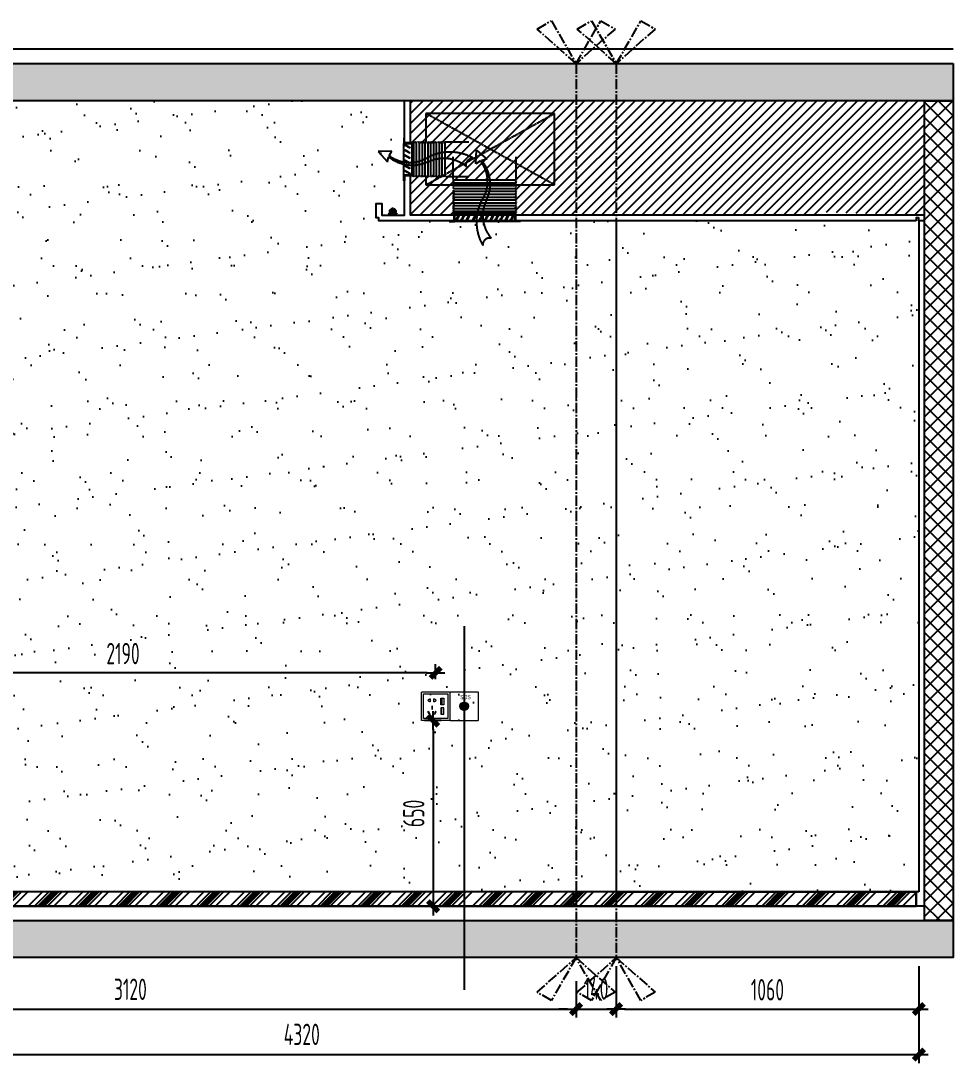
# Model space of a CAD drawing. Header units: inches. Extents: x 96003 to 270950, y -80202 to 65998.
# Drawn here: x 211055 to 214318, y 34899 to 38548 of the extents above; entities that cross this region are included whole.
import ezdxf
from ezdxf.enums import TextEntityAlignment as Align

# ---------------------------------------------------------------- set-up
doc = ezdxf.new("R2010")
doc.units = ezdxf.units.IN
doc.header["$LTSCALE"] = 10
doc.header["$MEASUREMENT"] = 0
for name, pattern in [('CENTER2', [1.125, 0.75, -0.125, 0.125, -0.125]), ('DASH', [0.35, 0.25, -0.1]), ('M-CENTER', [1.8, 1.2, -0.2, 0.2, -0.2])]:
    doc.linetypes.add(name, pattern=pattern)
for name, color, linetype in [('01', 200, 'Continuous'), ('C-顶面灯具、灯带', 22, 'Continuous'), ('EL-1', 1, 'Continuous'), ('EL-FURN', 1, 'Continuous'), ('EL-LIGHT', 1, 'Continuous'), ('EL-立面', 136, 'Continuous'), ('FC-地面造型', 136, 'Continuous'), ('FF-FINISH【完成面】', 20, 'Continuous'), ('ID-ELEV-1', 1, 'Continuous'), ('SBEI', 1, 'Continuous')]:
    doc.layers.add(name, color=color, linetype=linetype)
doc.layers.add('F-2', color=145, linetype='Continuous', lineweight=0)
doc.styles.add('CCD_DIM', font='archs.shx', dxfattribs={"width": 0.7})
doc.styles.add('中文字体', font='', dxfattribs={"width": 0.7})
doc.styles.get('中文字体').set_extended_font_data('汉鼎简细等线')
doc.dimstyles.new('1.30', dxfattribs={"dimscale": 30, "dimtxt": 2.5, "dimasz": 1, "dimexe": 1, "dimexo": 1.5, "dimgap": 1, "dimtad": 1, "dimdec": 0, "dimrnd": 5, "dimdsep": 46, "dimtxsty": 'CCD_DIM', "dimblk": 'CCD_Dimension_Tick', "dimcen": 1, "dimclrd": 44, "dimclre": 44, "dimclrt": 2, "dimadec": 0, "dimazin": 2, "dimtfac": 1, "dimtdec": 0, "dimtix": 1, "dimtmove": 2, "dimatfit": 3, "dimldrblk": 'CCD_Dimension_Tick', "dimfxl": 5, "dimfxlon": 1, "dimtolj": 1, "dimarcsym": 0})

# ---------------------------------------------------------------- blocks, each defined once
blk = doc.blocks.new('*U221')
h = blk.add_hatch()
h.set_pattern_fill('ANSI37', color=250, scale=300, angle=-90)
h.set_pattern_definition([(315, (222532.67, 70519.3), (26.516504, 26.516504), []), (45, (222532.67, 70519.3), (-26.516504, 26.516504), [])])
h.paths.add_polyline_path([(144521, -74584.5), (144521, -74684.5), (147391.2, -74684.5), (147391.2, -74584.5)])
at = {"color": 5, "elevation": 0}
blk.add_lwpolyline([(144521, -74584.5), (144521, -74684.5), (147391.2, -74684.5), (147391.2, -74584.5)], close=True, dxfattribs=at)
blk = doc.blocks.new('CCD_Dimension_Tick')
at = {"color": 0, "linetype": 'ByBlock'}
for p, q in [((-1.09, 0), (0, 0)), ((0, 0), (1.09, 0))]:
    blk.add_line(p, q, dxfattribs=at)
at = {"color": 0, "linetype": 'Continuous', "const_width": 0.608}
blk.add_lwpolyline([(-0.61, -0.61), (0.61, 0.61)], dxfattribs=at)
blk = doc.blocks.new('*D227')
at = {"layer": 'Defpoints', "color": 0, "linetype": 'ByBlock', "transparency": 16777216}
for p in [(209878.5, 35448.4), (212998.5, 35186.5), (212998.5, 35088.4)]:
    blk.add_point(p, dxfattribs=at)
at = {"layer": 'FC-地面造型', "color": 44, "linetype": 'ByBlock', "lineweight": -2, "transparency": 16777216}
for p, q in [((209878.5, 35238.4), (209878.5, 35058.4)), ((212998.5, 35141.5), (212998.5, 35058.4)), ((209908.5, 35088.4), (212968.5, 35088.4))]:
    blk.add_line(p, q, dxfattribs=at)
at = {"layer": 'FC-地面造型', "color": 44, "linetype": 'ByBlock', "lineweight": -2, "transparency": 16777216, "xscale": 30, "yscale": 30, "zscale": 30, "rotation": 180}
blk.add_blockref('CCD_Dimension_Tick', (209878.5, 35088.4), dxfattribs=at)
at = {"layer": 'FC-地面造型', "color": 44, "linetype": 'ByBlock', "lineweight": -2, "transparency": 16777216, "xscale": 30, "yscale": 30, "zscale": 30}
blk.add_blockref('CCD_Dimension_Tick', (212998.5, 35088.4), dxfattribs=at)
at = {"layer": 'FC-地面造型', "color": 2, "linetype": 'ByBlock', "transparency": 16777216, "insert": (211438.5, 35157.5), "char_height": 75, "attachment_point": 5, "style": 'CCD_DIM'}
blk.add_mtext('\\A1;3120', dxfattribs=at)
blk = doc.blocks.new('ytut')
at = {"color": 250}
blk.add_wipeout([(144774.8, 4910.6), (144771.8, 4910.6), (144771.8, 4893.6), (144744.8, 4893.6), (144742.3, 4896.1), (144739.8, 4893.6), (144737.3, 4896.1), (144734.8, 4893.6), (144732.3, 4896.1), (144729.8, 4893.6), (144727.3, 4896.1), (144724.8, 4893.6), (144722.3, 4896.1), (144719.8, 4893.6), (144717.3, 4896.1), (144714.8, 4893.6), (144712.3, 4896.1), (144709.8, 4893.6), (144707.3, 4896.1), (144704.8, 4893.6), (144702.3, 4896.1), (144699.8, 4893.6), (144697.3, 4896.1), (144694.8, 4893.6), (144692.3, 4896.1), (144689.8, 4893.6), (144687.3, 4896.1), (144684.8, 4893.6), (144682.3, 4896.1), (144679.8, 4893.6), (144677.3, 4896.1), (144674.8, 4893.6), (144672.4, 4896.1), (144669.9, 4893.6), (144667.4, 4896.1), (144664.9, 4893.6), (144662.4, 4896.1), (144659.9, 4893.6), (144657.4, 4896.1), (144654.9, 4893.6), (144652.4, 4896.1), (144649.9, 4893.6), (144647.4, 4896.1), (144644.9, 4893.6), (144642.4, 4896.1), (144639.9, 4893.6), (144637.4, 4896.1), (144634.9, 4893.6), (144632.4, 4896.1), (144629.9, 4893.6), (144629.9, 4893.6), (144629.9, 4677.6), (144629.9, 4677.6), (144632.4, 4675.1), (144634.9, 4677.6), (144637.4, 4675.1), (144639.9, 4677.6), (144642.4, 4675.1), (144644.9, 4677.6), (144647.4, 4675.1), (144649.9, 4677.6), (144652.4, 4675.1), (144654.9, 4677.6), (144657.4, 4675.1), (144659.9, 4677.6), (144662.4, 4675.1), (144664.9, 4677.6), (144667.4, 4675.1), (144669.9, 4677.6), (144672.4, 4675.1), (144674.9, 4677.6), (144677.4, 4675.1), (144679.9, 4677.6), (144682.4, 4675.1), (144684.9, 4677.6), (144687.3, 4675.1), (144689.8, 4677.6), (144692.3, 4675.1), (144694.8, 4677.6), (144697.3, 4675.1), (144699.8, 4677.6), (144702.3, 4675.1), (144704.8, 4677.6), (144707.3, 4675.1), (144709.8, 4677.6), (144712.3, 4675.1), (144714.8, 4677.6), (144717.3, 4675.1), (144719.8, 4677.6), (144722.3, 4675.1), (144724.8, 4677.6), (144727.3, 4675.1), (144729.8, 4677.6), (144732.3, 4675.1), (144734.8, 4677.6), (144737.3, 4675.1), (144739.8, 4677.6), (144742.3, 4675.1), (144744.8, 4677.6), (144771.8, 4677.6), (144771.8, 4660.6), (144774.8, 4660.6)], dxfattribs=at)
at = {"color": 251, "linetype": 'DASH', "ltscale": 0.25}
for p, q in [((144627.4, 4896.1), (144547.6, 4896.1)), ((144627.4, 4896.1), (144629.9, 4893.6)), ((144632.4, 4896.1), (144629.9, 4893.6)), ((144629.9, 4893.6), (144629.9, 4677.6)), ((144632.4, 4896.1), (144634.9, 4893.6)), ((144637.4, 4896.1), (144634.9, 4893.6)), ((144637.4, 4896.1), (144639.9, 4893.6)), ((144642.4, 4896.1), (144639.9, 4893.6)), ((144639.9, 4893.6), (144639.9, 4677.6)), ((144642.4, 4896.1), (144644.9, 4893.6)), ((144647.4, 4896.1), (144644.9, 4893.6)), ((144647.4, 4896.1), (144649.9, 4893.6)), ((144652.4, 4896.1), (144649.9, 4893.6)), ((144649.9, 4893.6), (144649.9, 4677.6)), ((144652.4, 4896.1), (144654.9, 4893.6)), ((144657.4, 4896.1), (144654.9, 4893.6)), ((144657.4, 4896.1), (144659.9, 4893.6)), ((144662.4, 4896.1), (144659.9, 4893.6)), ((144659.9, 4893.6), (144659.9, 4677.6)), ((144662.4, 4896.1), (144664.9, 4893.6)), ((144667.4, 4896.1), (144664.9, 4893.6)), ((144667.4, 4896.1), (144669.9, 4893.6)), ((144672.4, 4896.1), (144669.9, 4893.6)), ((144669.9, 4893.6), (144669.9, 4677.6)), ((144672.4, 4896.1), (144674.8, 4893.6)), ((144677.3, 4896.1), (144674.8, 4893.6)), ((144677.3, 4896.1), (144679.8, 4893.6)), ((144682.3, 4896.1), (144679.8, 4893.6)), ((144679.8, 4893.6), (144679.9, 4677.6)), ((144682.3, 4896.1), (144684.8, 4893.6)), ((144687.3, 4896.1), (144684.8, 4893.6)), ((144687.3, 4896.1), (144689.8, 4893.6)), ((144692.3, 4896.1), (144689.8, 4893.6)), ((144689.8, 4893.6), (144689.9, 4677.6)), ((144692.3, 4896.1), (144694.8, 4893.6)), ((144697.3, 4896.1), (144694.8, 4893.6)), ((144697.3, 4896.1), (144699.8, 4893.6)), ((144702.3, 4896.1), (144699.8, 4893.6)), ((144699.8, 4893.6), (144699.8, 4677.6)), ((144702.3, 4896.1), (144704.8, 4893.6)), ((144707.3, 4896.1), (144704.8, 4893.6)), ((144707.3, 4896.1), (144709.8, 4893.6)), ((144712.3, 4896.1), (144709.8, 4893.6)), ((144709.8, 4893.6), (144709.8, 4677.6)), ((144712.3, 4896.1), (144714.8, 4893.6)), ((144717.3, 4896.1), (144714.8, 4893.6)), ((144717.3, 4896.1), (144719.8, 4893.6)), ((144722.3, 4896.1), (144719.8, 4893.6)), ((144719.8, 4893.6), (144719.8, 4677.6)), ((144722.3, 4896.1), (144724.8, 4893.6)), ((144727.3, 4896.1), (144724.8, 4893.6)), ((144727.3, 4896.1), (144729.8, 4893.6)), ((144732.3, 4896.1), (144729.8, 4893.6)), ((144729.8, 4893.6), (144729.8, 4677.6)), ((144732.3, 4896.1), (144734.8, 4893.6)), ((144737.3, 4896.1), (144734.8, 4893.6)), ((144737.3, 4896.1), (144739.8, 4893.6)), ((144742.3, 4896.1), (144739.8, 4893.6)), ((144739.8, 4893.6), (144739.8, 4677.6)), ((144742.3, 4896.1), (144744.8, 4893.6)), ((144744.9, 4890.6), (144744.9, 4680.6)), ((144774.8, 4890.6), (144774.8, 4680.6)), ((144627.4, 4675.1), (144547.6, 4675.1)), ((144627.4, 4675.1), (144629.9, 4677.6)), ((144632.4, 4675.1), (144629.9, 4677.6)), ((144632.4, 4675.1), (144634.9, 4677.6)), ((144637.4, 4675.1), (144634.9, 4677.6)), ((144637.4, 4675.1), (144639.9, 4677.6)), ((144642.4, 4675.1), (144639.9, 4677.6)), ((144642.4, 4675.1), (144644.9, 4677.6)), ((144647.4, 4675.1), (144644.9, 4677.6)), ((144647.4, 4675.1), (144649.9, 4677.6)), ((144652.4, 4675.1), (144649.9, 4677.6)), ((144652.4, 4675.1), (144654.9, 4677.6)), ((144657.4, 4675.1), (144654.9, 4677.6)), ((144657.4, 4675.1), (144659.9, 4677.6)), ((144662.4, 4675.1), (144659.9, 4677.6)), ((144662.4, 4675.1), (144664.9, 4677.6)), ((144667.4, 4675.1), (144664.9, 4677.6)), ((144667.4, 4675.1), (144669.9, 4677.6)), ((144672.4, 4675.1), (144669.9, 4677.6)), ((144672.4, 4675.1), (144674.9, 4677.6)), ((144677.4, 4675.1), (144674.9, 4677.6)), ((144677.4, 4675.1), (144679.9, 4677.6)), ((144682.4, 4675.1), (144679.9, 4677.6)), ((144682.4, 4675.1), (144684.9, 4677.6)), ((144687.3, 4675.1), (144684.9, 4677.6)), ((144687.3, 4675.1), (144689.8, 4677.6)), ((144692.3, 4675.1), (144689.8, 4677.6)), ((144692.3, 4675.1), (144694.8, 4677.6)), ((144697.3, 4675.1), (144694.8, 4677.6)), ((144697.3, 4675.1), (144699.8, 4677.6)), ((144702.3, 4675.1), (144699.8, 4677.6)), ((144702.3, 4675.1), (144704.8, 4677.6)), ((144707.3, 4675.1), (144704.8, 4677.6)), ((144707.3, 4675.1), (144709.8, 4677.6)), ((144712.3, 4675.1), (144709.8, 4677.6)), ((144712.3, 4675.1), (144714.8, 4677.6)), ((144717.3, 4675.1), (144714.8, 4677.6)), ((144717.3, 4675.1), (144719.8, 4677.6)), ((144722.3, 4675.1), (144719.8, 4677.6)), ((144722.3, 4675.1), (144724.8, 4677.6)), ((144727.3, 4675.1), (144724.8, 4677.6)), ((144727.3, 4675.1), (144729.8, 4677.6)), ((144732.3, 4675.1), (144729.8, 4677.6)), ((144732.3, 4675.1), (144734.8, 4677.6)), ((144737.3, 4675.1), (144734.8, 4677.6)), ((144737.3, 4675.1), (144739.8, 4677.6)), ((144742.3, 4675.1), (144739.8, 4677.6)), ((144742.3, 4675.1), (144744.8, 4677.6))]:
    blk.add_line(p, q, dxfattribs=at)
at = {"color": 1, "linetype": 'DASH', "ltscale": 30}
for points in [[(144744.9, 4890.6), (144744.9, 4893.6), (144771.8, 4893.6), (144771.8, 4910.6), (144774.8, 4910.6), (144774.8, 4890.6), (144744.9, 4890.6)], [(144744.9, 4680.6), (144744.9, 4677.6), (144771.8, 4677.6), (144771.8, 4660.6), (144774.8, 4660.6), (144774.8, 4680.6), (144744.9, 4680.6)]]:
    blk.add_lwpolyline(points, dxfattribs=at)
at = {"color": 251, "linetype": 'DASH', "ltscale": 0.25}
for points in [[(144753.1, 4884.6), (144754.6, 4887.2), (144771.9, 4877.2), (144770.4, 4874.6)], [(144753.1, 4866.4), (144754.6, 4869), (144771.9, 4859), (144770.4, 4856.4)], [(144753.1, 4848.3), (144754.6, 4850.9), (144771.9, 4840.9), (144770.4, 4838.3)], [(144753.1, 4830.9), (144754.6, 4833.5), (144771.9, 4823.5), (144770.4, 4820.9)], [(144753.1, 4813.6), (144754.6, 4816.2), (144771.9, 4806.2), (144770.4, 4803.6)], [(144753.1, 4794.7), (144754.6, 4797.3), (144771.9, 4787.3), (144770.4, 4784.7)], [(144753.1, 4775.8), (144754.6, 4778.4), (144771.9, 4768.4), (144770.4, 4765.8)], [(144753.1, 4752.2), (144754.6, 4754.8), (144771.9, 4744.8), (144770.4, 4742.2)], [(144753.1, 4730.1), (144754.6, 4732.7), (144771.9, 4722.7), (144770.4, 4720.1)], [(144753.1, 4711.9), (144754.6, 4714.5), (144771.9, 4704.5), (144770.4, 4701.9)], [(144753.1, 4693.8), (144754.6, 4696.4), (144771.9, 4686.4), (144770.4, 4683.8)]]:
    blk.add_lwpolyline(points, close=True, dxfattribs=at)
at = {"color": 136, "linetype": 'DASH', "ltscale": 100}
blk.add_lwpolyline([(144572, 4755), (144524.6, 4756.3), (144556.5, 4792.5), (144560.4, 4774.8, -0.292635), (144699.7, 4791.8, 0.303913), (144833.1, 4808.3, 0.514477), (144857.9, 4778.8, -0.247711), (144703.2, 4773.3, 0.335018), (144562.3, 4770.8)], format="xyb", close=True, dxfattribs=at)
blk = doc.blocks.new('clikstrip')
at = {"color": 8, "linetype": 'Continuous'}
for p, q in [((32.2, 32.2), (-32.2, 32.2)), ((0, 0), (0, 64.4))]:
    blk.add_line(p, q, dxfattribs=at)
at = {"color": 0, "linetype": 'Continuous'}
for p, q in [((-25, 41.7), (-17.2, 49.4)), ((-25, 17.6), (-25, 41.7)), ((-17.2, 9.9), (17.2, 9.9)), ((25, 41.7), (17.2, 49.4)), ((25, 17.6), (25, 41.7))]:
    blk.add_line(p, q, dxfattribs=at)
for centre, radius in [((-25, 9.9), 7.77), ((0, 32.2), 17.2), ((25, 9.9), 7.77)]:
    blk.add_circle(centre, radius, dxfattribs=at)
for centre, start, end in [((-14.7, 46.9), 315, 135), ((14.7, 46.9), 45, 225)]:
    blk.add_arc(centre, 3.57, start, end, dxfattribs=at)
blk = doc.blocks.new('EL-1.5-A (MUR)$0$fagfqgqgeq')
at = {"layer": 'EL-LIGHT', "linetype": 'M-CENTER', "ltscale": 0.008889, "xscale": 0.5052631579241471, "yscale": 0.5052631579241471, "zscale": 0.5052631579241471, "rotation": 270.0000000000006}
blk.add_blockref('clikstrip', (-1.3, 0), dxfattribs=at)
blk = doc.blocks.new('*U51')
at = {"color": 250}
blk.add_wipeout([(54, -50), (51, -50), (51, -33), (23.9, -33), (21.4, -35.5), (18.9, -33), (16.5, -35.5), (14, -33), (11.5, -35.5), (9, -33), (6.5, -35.5), (4, -33), (1.5, -35.5), (-1, -33), (-3.5, -35.5), (-6, -33), (-8.5, -35.5), (-11, -33), (-13.5, -35.5), (-16, -33), (-18.5, -35.5), (-21, -33), (-23.5, -35.5), (-26, -33), (-28.5, -35.5), (-31, -33), (-33.5, -35.5), (-36, -33), (-38.5, -35.5), (-41, -33), (-43.5, -35.5), (-46, -33), (-48.5, -35.5), (-51, -33), (-53.5, -35.5), (-56, -33), (-58.5, -35.5), (-61, -33), (-63.5, -35.5), (-66, -33), (-68.5, -35.5), (-71, -33), (-73.5, -35.5), (-76, -33), (-78.5, -35.5), (-81, -33), (-83.5, -35.5), (-86, -33), (-88.5, -35.5), (-91, -33), (-91, -33), (-90.9, 83), (-90.9, 83), (-88.4, 85.5), (-85.9, 83), (-83.4, 85.5), (-80.9, 83), (-78.5, 85.5), (-76, 83), (-73.5, 85.5), (-71, 83), (-68.5, 85.5), (-66, 83), (-63.5, 85.5), (-61, 83), (-58.5, 85.5), (-56, 83), (-53.5, 85.5), (-51, 83), (-48.5, 85.5), (-46, 83), (-43.5, 85.5), (-41, 83), (-38.5, 85.5), (-36, 83), (-33.5, 85.5), (-31, 83), (-28.5, 85.5), (-26, 83), (-23.5, 85.5), (-21, 83), (-18.5, 85.5), (-16, 83), (-13.5, 85.5), (-11, 83), (-8.5, 85.5), (-6, 83), (-3.5, 85.5), (-1, 83), (1.5, 85.5), (4, 83), (6.5, 85.5), (9, 83), (11.5, 85.5), (14, 83), (16.5, 85.5), (19, 83), (21.5, 85.5), (24, 83), (51, 83), (51, 100), (54, 100)], dxfattribs=at)
at = {"color": 251, "linetype": 'DASH', "ltscale": 0.25}
for p, q in [((-93.4, 85.5), (-173.2, 85.5)), ((-93.4, 85.5), (-90.9, 83)), ((-91, -33), (-90.9, 83)), ((-88.4, 85.5), (-90.9, 83)), ((-88.4, 85.5), (-85.9, 83)), ((-83.4, 85.5), (-85.9, 83)), ((-83.4, 85.5), (-80.9, 83)), ((-81, -33), (-80.9, 83)), ((-78.5, 85.5), (-80.9, 83)), ((-78.5, 85.5), (-76, 83)), ((-73.5, 85.5), (-76, 83)), ((-73.5, 85.5), (-71, 83)), ((-68.5, 85.5), (-71, 83)), ((-71, -33), (-71, 83)), ((-68.5, 85.5), (-66, 83)), ((-63.5, 85.5), (-66, 83)), ((-63.5, 85.5), (-61, 83)), ((-58.5, 85.5), (-61, 83)), ((-61, -33), (-61, 83)), ((-58.5, 85.5), (-56, 83)), ((-53.5, 85.5), (-56, 83)), ((-53.5, 85.5), (-51, 83)), ((-48.5, 85.5), (-51, 83)), ((-51, -33), (-51, 83)), ((-48.5, 85.5), (-46, 83)), ((-43.5, 85.5), (-46, 83)), ((-43.5, 85.5), (-41, 83)), ((-38.5, 85.5), (-41, 83)), ((-41, -33), (-41, 83)), ((-38.5, 85.5), (-36, 83)), ((-33.5, 85.5), (-36, 83)), ((-33.5, 85.5), (-31, 83)), ((-28.5, 85.5), (-31, 83)), ((-31, -33), (-31, 83)), ((-28.5, 85.5), (-26, 83)), ((-23.5, 85.5), (-26, 83)), ((-23.5, 85.5), (-21, 83)), ((-18.5, 85.5), (-21, 83)), ((-21, -33), (-21, 83)), ((-18.5, 85.5), (-16, 83)), ((-13.5, 85.5), (-16, 83)), ((-13.5, 85.5), (-11, 83)), ((-8.5, 85.5), (-11, 83)), ((-11, -33), (-11, 83)), ((-8.5, 85.5), (-6, 83)), ((-3.5, 85.5), (-6, 83)), ((-3.5, 85.5), (-1, 83)), ((1.5, 85.5), (-1, 83)), ((-1, -33), (-1, 83)), ((1.5, 85.5), (4, 83)), ((6.5, 85.5), (4, 83)), ((6.5, 85.5), (9, 83)), ((11.5, 85.5), (9, 83)), ((9, -33), (9, 83)), ((11.5, 85.5), (14, 83)), ((16.5, 85.5), (14, 83)), ((16.5, 85.5), (19, 83)), ((18.9, -33), (19, 83)), ((21.5, 85.5), (19, 83)), ((21.5, 85.5), (24, 83)), ((24.1, -30), (24.1, 80)), ((54, -30), (54, 80)), ((-93.4, -35.5), (-173.2, -35.5)), ((-93.4, -35.5), (-91, -33)), ((-88.5, -35.5), (-91, -33)), ((-88.5, -35.5), (-86, -33)), ((-83.5, -35.5), (-86, -33)), ((-83.5, -35.5), (-81, -33)), ((-78.5, -35.5), (-81, -33)), ((-78.5, -35.5), (-76, -33)), ((-73.5, -35.5), (-76, -33)), ((-73.5, -35.5), (-71, -33)), ((-68.5, -35.5), (-71, -33)), ((-68.5, -35.5), (-66, -33)), ((-63.5, -35.5), (-66, -33)), ((-63.5, -35.5), (-61, -33)), ((-58.5, -35.5), (-61, -33)), ((-58.5, -35.5), (-56, -33)), ((-53.5, -35.5), (-56, -33)), ((-53.5, -35.5), (-51, -33)), ((-48.5, -35.5), (-51, -33)), ((-48.5, -35.5), (-46, -33)), ((-43.5, -35.5), (-46, -33)), ((-43.5, -35.5), (-41, -33)), ((-38.5, -35.5), (-41, -33)), ((-38.5, -35.5), (-36, -33)), ((-33.5, -35.5), (-36, -33)), ((-33.5, -35.5), (-31, -33)), ((-28.5, -35.5), (-31, -33)), ((-28.5, -35.5), (-26, -33)), ((-23.5, -35.5), (-26, -33)), ((-23.5, -35.5), (-21, -33)), ((-18.5, -35.5), (-21, -33)), ((-18.5, -35.5), (-16, -33)), ((-13.5, -35.5), (-16, -33)), ((-13.5, -35.5), (-11, -33)), ((-8.5, -35.5), (-11, -33)), ((-8.5, -35.5), (-6, -33)), ((-3.5, -35.5), (-6, -33)), ((-3.5, -35.5), (-1, -33)), ((1.5, -35.5), (-1, -33)), ((1.5, -35.5), (4, -33)), ((6.5, -35.5), (4, -33)), ((6.5, -35.5), (9, -33)), ((11.5, -35.5), (9, -33)), ((11.5, -35.5), (14, -33)), ((16.5, -35.5), (14, -33)), ((16.5, -35.5), (18.9, -33)), ((21.4, -35.5), (18.9, -33)), ((21.4, -35.5), (23.9, -33))]:
    blk.add_line(p, q, dxfattribs=at)
at = {"color": 1, "linetype": 'DASH', "ltscale": 30}
for points in [[(24.1, 80), (24.1, 83), (51, 83), (51, 100), (54, 100), (54, 80), (24.1, 80)], [(24.1, -30), (24.1, -33), (51, -33), (51, -50), (54, -50), (54, -30), (24.1, -30)]]:
    blk.add_lwpolyline(points, dxfattribs=at)
at = {"color": 251, "linetype": 'DASH', "ltscale": 0.25}
for points in [[(32.2, 66.9), (33.7, 64.3), (51, 74.3), (49.5, 76.9)], [(32.2, 48.7), (33.7, 46.1), (51, 56.1), (49.5, 58.7)], [(32.2, 30.5), (33.7, 27.9), (51, 37.9), (49.5, 40.5)], [(32.2, 12.4), (33.7, 9.8), (51, 19.8), (49.5, 22.4)], [(32.2, -5.8), (33.7, -8.4), (51, 1.6), (49.5, 4.2)], [(32.2, -23.9), (33.7, -26.5), (51, -16.5), (49.5, -13.9)]]:
    blk.add_lwpolyline(points, close=True, dxfattribs=at)
at = {"color": 136, "linetype": 'DASH', "ltscale": 100}
blk.add_lwpolyline([(95.7, 53.1), (143.1, 51.7), (111.2, 15.6), (107.2, 33.2, -0.292635), (-32, 16.2, 0.303913), (-165.4, -0.3, 0.514477), (-190.2, 29.3, -0.247711), (-35.5, 34.7, 0.335018), (105.4, 37.3)], format="xyb", close=True, dxfattribs=at)
blk = doc.blocks.new('QFGREWGREWGRE W')
at = {"layer": 'EL-FURN', "rotation": 270}
blk.add_blockref('*U51', (106564.9, -27354.9), dxfattribs=at)
blk = doc.blocks.new('A$C6AD313D2')
at = {"color": 136, "ltscale": 0.15}
for points in [[(97.5, 0), (2.5, 0, -0.414214), (0, 2.5), (0, 97.5, -0.414214), (2.5, 100), (97.5, 100, -0.414214), (100, 97.5), (100, 2.5, -0.414214)], [(28.3, 67, -1), (28.3, 75), (28.3, 76), (31, 76), (31, 66), (28.3, 66)], [(46.7, 67), (46.7, 66), (44, 66), (44, 76), (46.7, 76), (46.7, 75, -1)]]:
    blk.add_lwpolyline(points, format="xyb", close=True, dxfattribs=at)
for points in [[(93, 7), (7, 7), (7, 93), (93, 93)], [(38.8, 50), (36.2, 50), (36.2, 40.1), (38.8, 40.1)], [(22.9, 31.1), (25.2, 32.4), (30.2, 23.8), (27.9, 22.5)], [(52.1, 31.1), (49.8, 32.4), (44.8, 23.8), (47.1, 22.5)]]:
    blk.add_lwpolyline(points, close=True, dxfattribs=at)
at = {"color": 136}
for points in [[(78.5, 55.4), (68.5, 55.4), (68.5, 77.9), (78.5, 77.9)], [(78.5, 44.6), (68.5, 44.6), (68.5, 22.1), (78.5, 22.1)]]:
    blk.add_lwpolyline(points, close=True, dxfattribs=at)
at = {"color": 251}
for points in [[(72.3, 57.4), (70.5, 57.4), (70.5, 75.9), (72.3, 75.9)], [(72.3, 42.6), (70.5, 42.6), (70.5, 24.1), (72.3, 24.1)]]:
    blk.add_lwpolyline(points, close=True, dxfattribs=at)
blk = doc.blocks.new('*U225')
at = {"color": 30}
blk.add_blockref('A$C6AD313D2', (-57.1, -29.9), dxfattribs=at)
blk = doc.blocks.new('TRG')
at = {"elevation": 0}
blk.add_lwpolyline([(346153.8, -107584.4), (346058.8, -107584.4, 0.414214), (346056.3, -107586.9), (346056.3, -107681.9, 0.414214), (346058.8, -107684.4), (346153.8, -107684.4, 0.414214), (346156.3, -107681.9), (346156.3, -107586.9, 0.414214)], format="xyb", close=True, dxfattribs=at)
at = {"color": 50, "style": '中文字体', "width": 0.7, "flags": 1}
blk.add_attdef('PC', text='', height=50, dxfattribs=at).set_placement((346108.7, -107631.8, 0), align=Align.MIDDLE_CENTER)
blk = doc.blocks.new('*U226')
h = blk.add_hatch(color=136)
edge = h.paths.add_edge_path()
edge.add_arc((-7.1, 20.1), 14.7, 0, 360)
at = {"color": 136}
blk.add_circle((-7.1, 20.1), 14.7, dxfattribs=at)
blk.add_blockref('TRG', (-346113.5, 107654.4, 0))
at = {"color": 136, "insert": (-21.2, 59.7), "char_height": 15, "attachment_point": 1, "style": '中文字体'}
blk.add_mtext_dynamic_manual_height_columns('SOS', width=35.286, gutter_width=12.5, heights=[0], dxfattribs=at)
blk = doc.blocks.new('*U229')
at = {"layer": 'EL-1', "linetype": 'CENTER2', "ltscale": 5}
blk.add_lwpolyline([(-45, 3695.5), (-187, 3821.4), (-135, 3851.4), (-45, 3695.5), (45, 3851.4), (97, 3821.4), (-45, 3695.5), (-45, 434.8), (97, 308.9), (45, 278.9), (-45, 434.8), (-135, 278.9), (-187, 308.9), (-45, 434.8)], dxfattribs=at)
blk = doc.blocks.new('*D336')
at = {"layer": 'Defpoints', "color": 0, "linetype": 'ByBlock', "transparency": 16777216}
for p in [(212571.3, 36098.4, 0), (212497.9, 35448.4), (212571.3, 35448.4)]:
    blk.add_point(p, dxfattribs=at)
at = {"layer": 'FC-地面造型', "color": 44, "lineweight": -2, "transparency": 16777216}
for p, q in [((212526.3, 36098.4), (212467.9, 36098.4)), ((212497.9, 36068.4), (212497.9, 35478.4)), ((212526.3, 35448.4), (212467.9, 35448.4))]:
    blk.add_line(p, q, dxfattribs=at)
at = {"layer": 'FC-地面造型', "color": 44, "linetype": 'ByBlock', "lineweight": -2, "transparency": 16777216, "xscale": 30, "yscale": 30, "zscale": 30}
for p, rotation in [((212497.9, 36098.4), 90), ((212497.9, 35448.4), 270)]:
    blk.add_blockref('CCD_Dimension_Tick', p, dxfattribs=dict(at, rotation=rotation))
at = {"layer": 'FC-地面造型', "color": 2, "linetype": 'ByBlock', "transparency": 16777216, "insert": (212430.4, 35773.4), "char_height": 75, "attachment_point": 5, "rotation": 90, "style": 'CCD_DIM'}
blk.add_mtext('\\A1;650', dxfattribs=at)
blk = doc.blocks.new('*D337')
at = {"layer": 'Defpoints', "color": 0, "linetype": 'ByBlock', "transparency": 16777216}
for p in [(210318.5, 36265.6), (210318.5, 36198.4), (212506.9, 36198.4)]:
    blk.add_point(p, dxfattribs=at)
at = {"layer": 'FC-地面造型', "color": 44, "lineweight": -2, "transparency": 16777216}
for p, q in [((210318.5, 36243.4), (210318.5, 36295.6)), ((212506.9, 36243.4), (212506.9, 36295.6)), ((212476.9, 36265.6), (210348.5, 36265.6))]:
    blk.add_line(p, q, dxfattribs=at)
at = {"layer": 'FC-地面造型', "color": 44, "linetype": 'ByBlock', "lineweight": -2, "transparency": 16777216, "xscale": 30, "yscale": 30, "zscale": 30, "rotation": 180}
blk.add_blockref('CCD_Dimension_Tick', (210318.5, 36265.6), dxfattribs=at)
at = {"layer": 'FC-地面造型', "color": 44, "linetype": 'ByBlock', "lineweight": -2, "transparency": 16777216, "xscale": 30, "yscale": 30, "zscale": 30}
blk.add_blockref('CCD_Dimension_Tick', (212506.9, 36265.6), dxfattribs=at)
at = {"layer": 'FC-地面造型', "color": 2, "linetype": 'ByBlock', "transparency": 16777216, "insert": (211412.7, 36333.1), "char_height": 75, "attachment_point": 5, "style": 'CCD_DIM'}
blk.add_mtext('\\A1;2190', dxfattribs=at)
blk = doc.blocks.new('*D726')
at = {"layer": 'Defpoints', "color": 0, "linetype": 'ByBlock', "transparency": 16777216}
for p in [(213138.5, 35448.4), (214198.5, 35448.4), (214198.5, 35088.4)]:
    blk.add_point(p, dxfattribs=at)
at = {"layer": 'FC-地面造型', "color": 44, "linetype": 'ByBlock', "lineweight": -2, "transparency": 16777216}
for p, q in [((213138.5, 35238.4), (213138.5, 35058.4)), ((214198.5, 35238.4), (214198.5, 35058.4)), ((213168.5, 35088.4), (214168.5, 35088.4))]:
    blk.add_line(p, q, dxfattribs=at)
at = {"layer": 'FC-地面造型', "color": 44, "linetype": 'ByBlock', "lineweight": -2, "transparency": 16777216, "xscale": 30, "yscale": 30, "zscale": 30, "rotation": 180}
blk.add_blockref('CCD_Dimension_Tick', (213138.5, 35088.4), dxfattribs=at)
at = {"layer": 'FC-地面造型', "color": 44, "linetype": 'ByBlock', "lineweight": -2, "transparency": 16777216, "xscale": 30, "yscale": 30, "zscale": 30}
blk.add_blockref('CCD_Dimension_Tick', (214198.5, 35088.4), dxfattribs=at)
at = {"layer": 'FC-地面造型', "color": 2, "linetype": 'ByBlock', "transparency": 16777216, "insert": (213668.5, 35155.9), "char_height": 75, "attachment_point": 5, "style": 'CCD_DIM'}
blk.add_mtext('\\A1;1060', dxfattribs=at)
blk = doc.blocks.new('*D727')
at = {"layer": 'Defpoints', "color": 0, "linetype": 'ByBlock', "transparency": 16777216}
for p in [(209878.5, 35498.4), (214198.5, 35498.4), (214198.5, 34929)]:
    blk.add_point(p, dxfattribs=at)
at = {"layer": 'FC-地面造型', "color": 44, "linetype": 'ByBlock', "lineweight": -2, "transparency": 16777216}
for p, q in [((209878.5, 35079), (209878.5, 34899)), ((214198.5, 35079), (214198.5, 34899)), ((209908.5, 34929), (214168.5, 34929))]:
    blk.add_line(p, q, dxfattribs=at)
at = {"layer": 'FC-地面造型', "color": 44, "linetype": 'ByBlock', "lineweight": -2, "transparency": 16777216, "xscale": 30, "yscale": 30, "zscale": 30, "rotation": 180}
blk.add_blockref('CCD_Dimension_Tick', (209878.5, 34929), dxfattribs=at)
at = {"layer": 'FC-地面造型', "color": 44, "linetype": 'ByBlock', "lineweight": -2, "transparency": 16777216, "xscale": 30, "yscale": 30, "zscale": 30}
blk.add_blockref('CCD_Dimension_Tick', (214198.5, 34929), dxfattribs=at)
at = {"layer": 'FC-地面造型', "color": 2, "linetype": 'ByBlock', "transparency": 16777216, "insert": (212038.5, 34999.6), "char_height": 75, "attachment_point": 5, "style": 'CCD_DIM'}
blk.add_mtext('\\A1;4320', dxfattribs=at)
blk = doc.blocks.new('*D730')
at = {"layer": 'Defpoints', "color": 0, "linetype": 'ByBlock', "transparency": 16777216}
for p in [(212998.5, 35231.5), (213138.5, 35231.5), (213138.5, 35088.4)]:
    blk.add_point(p, dxfattribs=at)
at = {"layer": 'FC-地面造型', "color": 44, "linetype": 'ByBlock', "lineweight": -2, "transparency": 16777216}
for p, q in [((212998.5, 35186.5), (212998.5, 35058.4)), ((213138.5, 35186.5), (213138.5, 35058.4)), ((212968.5, 35088.4), (212938.5, 35088.4)), ((212998.5, 35088.4), (213138.5, 35088.4)), ((213168.5, 35088.4), (213198.5, 35088.4))]:
    blk.add_line(p, q, dxfattribs=at)
at = {"layer": 'FC-地面造型', "color": 44, "linetype": 'ByBlock', "lineweight": -2, "transparency": 16777216, "xscale": 30, "yscale": 30, "zscale": 30}
blk.add_blockref('CCD_Dimension_Tick', (212998.5, 35088.4), dxfattribs=at)
at = {"layer": 'FC-地面造型', "color": 44, "linetype": 'ByBlock', "lineweight": -2, "transparency": 16777216, "xscale": 30, "yscale": 30, "zscale": 30, "rotation": 180}
blk.add_blockref('CCD_Dimension_Tick', (213138.5, 35088.4), dxfattribs=at)
at = {"layer": 'FC-地面造型', "color": 2, "linetype": 'ByBlock', "transparency": 16777216, "insert": (213068.5, 35159.1), "char_height": 75, "attachment_point": 5, "style": 'CCD_DIM'}
blk.add_mtext('\\A1;140', dxfattribs=at)

msp = doc.modelspace()

# ---------------------------------------------------------------- hatches: boundary and pattern name
h = msp.add_hatch(color=250)
h.dxf.hatch_style = 1
h.paths.add_polyline_path([(214318.5, 38398.7), (214318.5, 38268.7), (209858.4, 38268.7), (209858.4, 38398.7)])
at = {"linetype": 'ByBlock'}
h = msp.add_hatch(dxfattribs=at)
h.set_pattern_fill('ANSI31', color=250, scale=200)
h.set_pattern_definition([(45, (11162.277, 124513.104), (-17.6776695, 17.6776695), [])])
h.paths.add_polyline_path([(212418.5, 38268.7), (214218.5, 38268.7), (214218.5, 37868.4), (213858.3, 37878.7), (213858.3, 37868.4), (212418.5, 37868.4)])
h = msp.add_hatch(color=250)
h.dxf.hatch_style = 1
h.paths.add_polyline_path([(214318.5, 35398.4), (214318.5, 35268.4), (209858.4, 35268.4), (209858.4, 35398.4)])
at = {"layer": 'FC-地面造型', "linetype": 'ByBlock'}
h = msp.add_hatch(dxfattribs=at)
h.set_pattern_fill('CYL', color=250, scale=100, angle=90, pattern_type=2)
h.set_pattern_definition([(225, (291428.55, 535769.94), (70.710678, -70.710678), []), (225, (291429.97, 535768.53), (70.710678, -70.710678), []), (225, (291432.8, 535765.7), (70.710678, -70.710678), []), (225, (291438.45, 535760.04), (70.710678, -70.710678), []), (225, (291449.77, 535748.73), (70.710678, -70.710678), []), (225, (291475.22, 535723.27), (70.710678, -70.710678), []), (225, (291486.54, 535711.96), (70.710678, -70.710678), []), (225, (291492.19, 535706.3), (70.710678, -70.710678), []), (225, (291495.02, 535703.47), (70.710678, -70.710678), []), (225, (291496.44, 535702.06), (70.710678, -70.710678), [])])
h.paths.add_polyline_path([(209878.5, 35448.4), (214188.5, 35448.4), (214188.5, 35498.4), (209878.5, 35498.4)])

# ---------------------------------------------------------------- linework, layer by layer
at = {"color": 5}
for p, q in [((214318.5, 38448.7), (209858.4, 38448.7, 0)), ((214218.5, 35448.4, 0), (209858.4, 35448.4, 0))]:
    msp.add_line(p, q, dxfattribs=at)
at = {"layer": '01'}
for points in [[(214318.5, 38398.7), (214318.5, 38268.7), (209858.4, 38268.7), (209858.4, 38398.7)], [(214318.5, 35398.4), (214318.5, 35268.4), (209858.4, 35268.4), (209858.4, 35398.4)]]:
    msp.add_lwpolyline(points, close=True, dxfattribs=at)
at = {"layer": 'FC-地面造型', "color": 20, "linetype": 'ByBlock'}
msp.add_line((214198.5, 37848.4, 0), (214198.5, 35498.4, 0), dxfattribs=at)
at = {"layer": 'FC-地面造型', "color": 30, "linetype": 'ByBlock'}
msp.add_lwpolyline([(209878.5, 35448.4), (214188.5, 35448.4), (214188.5, 35498.4), (209878.5, 35498.4)], close=True, dxfattribs=at)
at = {"layer": 'FC-地面造型', "color": 30, "linetype": 'ByBlock', "elevation": 0}
msp.add_lwpolyline([(212998.5, 35498.4), (212988.5, 35498.4), (212988.5, 35448.4)], dxfattribs=at)
at = {"layer": 'FC-地面造型', "color": 30, "linetype": 'ByBlock'}
msp.add_lwpolyline([(213138.5, 35498.4), (214188.5, 35498.4), (214188.5, 35448.4)], dxfattribs=at)
at = {"layer": 'FF-FINISH【完成面】', "linetype": 'ByBlock'}
msp.add_line((213139.2, 37847.7, 0), (213139.2, 35498.4), dxfattribs=at)
at = {"layer": 'FF-FINISH【完成面】', "linetype": 'DASH'}
msp.add_line((212606.9, 36429), (212606.9, 35155), dxfattribs=at)
at = {"layer": 'SBEI', "color": 3}
for points in [[(214198.5, 37848.4), (214198.5, 37858.4), (214188.5, 37858.4), (214188.5, 37848.4)], [(214218.5, 37848.4), (214198.5, 37848.4)]]:
    msp.add_lwpolyline(points, dxfattribs=at)
at = {"layer": 'SBEI', "color": 3, "elevation": 0}
msp.add_lwpolyline([(214198.5, 35498.4), (214188.5, 35498.4), (214188.5, 35448.4)], dxfattribs=at)

# ---------------------------------------------------------------- block references
at = {"xscale": 0.96, "yscale": 0.96, "zscale": 0.96}
for p in [(213041.7, 34851, 0), (213182.4, 34851, 0)]:
    msp.add_blockref('*U229', p, dxfattribs=at)
at = {"layer": 'C-顶面灯具、灯带', "color": 8, "linetype": 'ByBlock', "xscale": -1, "rotation": 270}
msp.add_blockref('*U221', (288903, -109122.5, 0), dxfattribs=at)
at = {"layer": 'F-2'}
for name, p in [('*U225', (212514, 36128.4)), ('*U226', (212614, 36128.4))]:
    msp.add_blockref(name, p, dxfattribs=at)
at = {"layer": 'ID-ELEV-1', "xscale": 0.8399999999997555, "yscale": 0.8399999999997555, "zscale": 0.8399999999997555, "rotation": 90.00000000000001}
msp.add_blockref('EL-1.5-A (MUR)$0$fagfqgqgeq', (212357.2, 37868.6), dxfattribs=at)

# ---------------------------------------------------------------- dimensions: what is measured, and where the dimension line sits
at = {"layer": 'FC-地面造型', "color": 138, "linetype": 'ByBlock'}
dim = msp.add_linear_dim(base=(210318.5, 36265.6), p1=(212506.9, 36198.4), p2=(210318.5, 36198.4), dimstyle='1.30', dxfattribs=at)
dim.commit()
dim.dimension.update_dxf_attribs({"geometry": '*D337', "text_midpoint": (211412.7, 36333.1)})
dim = msp.add_linear_dim(base=(212497.9, 35448.4), p1=(212571.3, 36098.4, 0), p2=(212571.3, 35448.4), angle=90, dimstyle='1.30', dxfattribs=at)
dim.commit()
dim.dimension.update_dxf_attribs({"geometry": '*D336', "text_midpoint": (212430.4, 35773.4)})
at = {"layer": 'FC-地面造型', "color": 8, "linetype": 'ByBlock'}
for base, p1, p2, picture, middle in [((214198.5, 34929), (209878.5, 35498.4), (214198.5, 35498.4), '*D727', (212038.5, 34999.6)), ((212998.5, 35088.4), (209878.5, 35448.4), (212998.5, 35186.5), '*D227', (211438.5, 35157.5)), ((214198.5, 35088.4), (213138.5, 35448.4), (214198.5, 35448.4), '*D726', (213668.5, 35155.9)), ((213138.5, 35088.4), (212998.5, 35231.5), (213138.5, 35231.5), '*D730', (213068.5, 35159.1))]:
    dim = msp.add_linear_dim(base=base, p1=p1, p2=p2, dimstyle='1.30', dxfattribs=at)
    dim.commit()
    dim.dimension.update_dxf_attribs({"geometry": picture, "text_midpoint": middle})

# ---------------------------------------------------------------- next in the draw order: block references
at = {"rotation": 270}
msp.add_blockref('ytut', (207893.2, 182620.2), dxfattribs=at)

# ---------------------------------------------------------------- next in the draw order: linework, layer by layer
at = {"layer": 'EL-1', "linetype": 'DASH'}
msp.add_lwpolyline([(212472.9, 37974), (212922.9, 37974), (212922.9, 38224), (212472.9, 38224)], close=True, dxfattribs=at)
at = {"layer": 'SBEI', "color": 3}
msp.add_lwpolyline([(214188.5, 37848.4), (212308.5, 37848.4), (212308.5, 37858.4), (212298.5, 37858.4), (212298.5, 37908.4), (212318.5, 37908.4), (212318.5, 37868.4), (212398.5, 37868.4), (212398.5, 38268.7)], dxfattribs=at)
at = {"layer": 'SBEI', "color": 136}
msp.add_lwpolyline([(214218.5, 37868.4), (212418.5, 37868.4), (212418.5, 38268.7)], dxfattribs=at)

# ---------------------------------------------------------------- next in the draw order: block references
at = {"layer": 'EL-立面', "xscale": -1, "rotation": 270}
msp.add_blockref('QFGREWGREWGRE W', (239804.3, -68526.2), dxfattribs=at)

# ---------------------------------------------------------------- next in the draw order: hatches: boundary and pattern name
at = {"layer": 'FC-地面造型', "linetype": 'ByBlock'}
h = msp.add_hatch(dxfattribs=at)
h.set_pattern_fill('AR-SAND', color=250, scale=100)
h.set_pattern_definition([(37.5, (0, 0), (-6.29934, 192.68238), [0, -152, 0, -170, 0, -162.5]), (7.5, (0, 0), (176.97767, 282.2146), [0, -82, 0, -137, 0, -52.5]), (327.5, (-123, 0), (311.41419, 0.5659), [0, -50, 0, -180, 0, -235]), (317.5, (-123, 0), (300.61266, 87.76756), [0, -25, 0, -118, 0, -135])])
h.paths.add_polyline_path([(209878.5, 35498.4), (214198.5, 35498.8), (214198.5, 37848.4), (212308.5, 37848.4), (212398.5, 38268.7), (209858.4, 38268.4), (209858.5, 38048.4), (209878.5, 37847.7)])

# ---------------------------------------------------------------- next in the draw order: linework, layer by layer
at = {"layer": 'EL-1', "linetype": 'DASH'}
for points in [[(212922.9, 37974), (212472.9, 38224)], [(212472.9, 37974), (212922.9, 38224)]]:
    msp.add_lwpolyline(points, dxfattribs=at)

doc.saveas('drawing.dxf')
